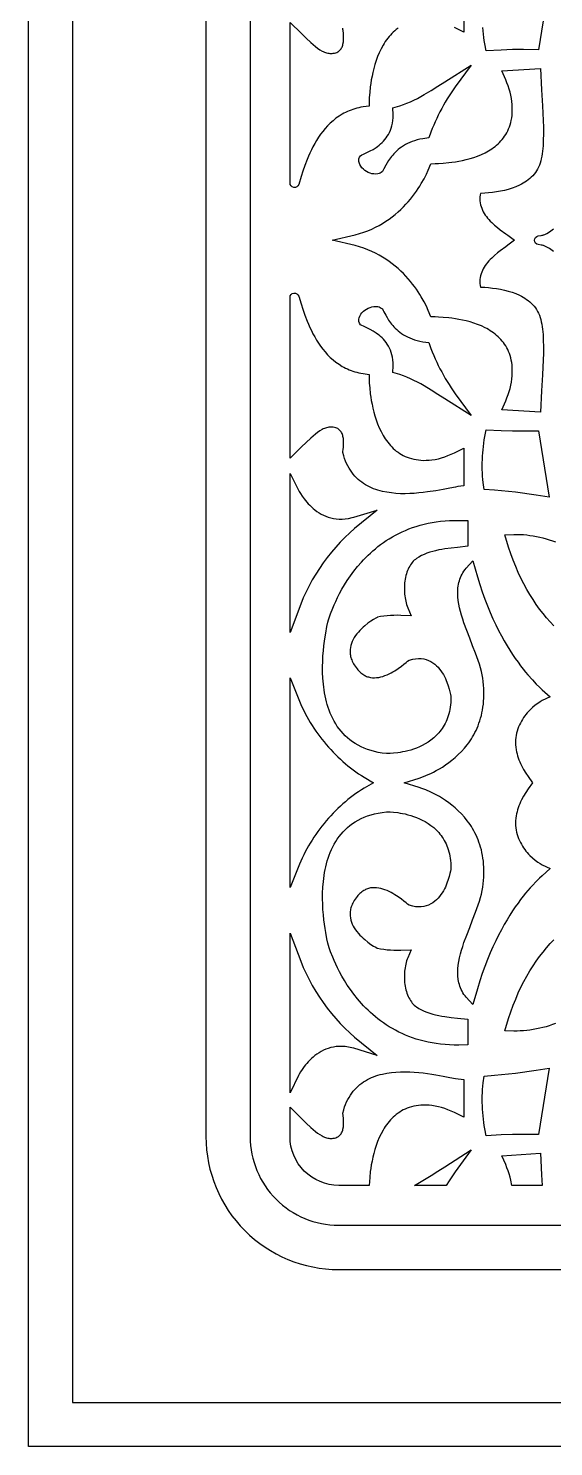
# Model space of a CAD drawing. Extents: x -600 to 600, y -1000 to 1000.
# Drawn here: x -340 to -221.3, y -740 to -419.7 of the extents above; entities that cross this region are included whole.
import ezdxf

# ---------------------------------------------------------------- set-up
doc = ezdxf.new("R2010")
doc.units = 0
doc.layers.add('LAYER_1', color=18, linetype='CONTINUOUS')
doc.layers.add('LAYER_2', color=4, linetype='CONTINUOUS')

msp = doc.modelspace()

# ---------------------------------------------------------------- linework, layer by layer
at = {"layer": 'LAYER_1'}
for points in [[(-222.32, -409.53), (-224.73, -424.55), (-228.11, -424.51), (-230.63, -424.54), (-233.14, -424.62), (-236.53, -424.8), (-236.84, -423.23), (-236.97, -422.5), (-237.08, -421.77), (-237.18, -421.03), (-237.26, -420.29), (-237.33, -419.55)], [(-241.59, -412.12), (-241.59, -420.61), (-243.74, -419.57)], [(-221.26, -554.62), (-222.09, -553.74), (-222.9, -552.82), (-223.69, -551.85), (-224.47, -550.85), (-225.22, -549.8), (-225.96, -548.71), (-226.68, -547.58), (-227.37, -546.41), (-228.04, -545.18), (-228.68, -543.91), (-229.3, -542.6), (-229.88, -541.24), (-230.44, -539.83), (-230.97, -538.37), (-231.47, -536.86), (-232.3, -534.07), (-230.3, -534), (-229.58, -534), (-228.84, -534.02), (-228.11, -534.06), (-227.38, -534.13), (-226.65, -534.22), (-225.91, -534.33), (-225.18, -534.47), (-224.45, -534.62), (-223.73, -534.8), (-223, -535), (-222.28, -535.21), (-221.57, -535.45), (-220.86, -535.71)], [(-220.86, -644.45), (-221.57, -644.71), (-222.28, -644.95), (-223, -645.17), (-223.73, -645.36), (-224.45, -645.54), (-225.18, -645.69), (-225.91, -645.83), (-226.65, -645.94), (-227.38, -646.03), (-228.11, -646.1), (-228.84, -646.14), (-229.58, -646.17), (-230.3, -646.16), (-232.3, -646.09), (-231.47, -643.31), (-230.97, -641.8), (-230.44, -640.34), (-229.88, -638.93), (-229.3, -637.56), (-228.68, -636.25), (-228.04, -634.98), (-227.37, -633.76), (-226.68, -632.58), (-225.96, -631.45), (-225.22, -630.36), (-224.47, -629.31), (-223.69, -628.31), (-222.9, -627.35), (-222.09, -626.42), (-221.26, -625.54)]]:
    msp.add_lwpolyline(points, dxfattribs=at)
for points in [[(-256.47, -419.7), (-256.85, -419.98), (-257.2, -420.27), (-257.55, -420.58), (-257.88, -420.9), (-258.2, -421.24), (-258.5, -421.59), (-258.8, -421.96), (-259.08, -422.34), (-259.34, -422.72), (-259.6, -423.12), (-259.84, -423.52), (-260.3, -424.37), (-260.71, -425.23), (-261.08, -426.11), (-261.4, -427.01), (-261.69, -427.9), (-261.94, -428.8), (-262.16, -429.68), (-262.34, -430.53), (-262.5, -431.36), (-262.62, -432.16), (-262.73, -432.91), (-262.87, -434.25), (-262.95, -435.32), (-262.98, -436.07), (-263, -437.29), (-264.36, -437.47), (-264.85, -437.55), (-265.32, -437.65), (-265.78, -437.76), (-266.23, -437.89), (-266.66, -438.02), (-267.09, -438.17), (-267.51, -438.34), (-267.91, -438.51), (-268.31, -438.7), (-268.7, -438.9), (-269.07, -439.1), (-269.8, -439.56), (-270.5, -440.05), (-271.15, -440.58), (-271.78, -441.14), (-272.37, -441.73), (-272.93, -442.35), (-273.46, -442.99), (-273.96, -443.66), (-274.43, -444.34), (-274.88, -445.04), (-275.29, -445.75), (-275.69, -446.46), (-276.05, -447.18), (-276.39, -447.9), (-276.71, -448.61), (-277.01, -449.31), (-277.54, -450.69), (-277.99, -451.99), (-278.37, -453.19), (-278.91, -454.96, -0.861707), (-280.87, -454.66), (-280.87, -418.38), (-278.24, -420.9), (-277.21, -421.92), (-276.18, -422.91), (-275.67, -423.38), (-275.15, -423.81), (-274.63, -424.2), (-274.12, -424.55), (-273.59, -424.85), (-273.35, -424.97), (-273.1, -425.08), (-272.85, -425.17), (-272.6, -425.25), (-272.35, -425.31), (-272.1, -425.36), (-271.86, -425.39), (-271.61, -425.4), (-271.37, -425.39), (-271.12, -425.37), (-270.81, -425.31), (-270.53, -425.24), (-270.29, -425.15), (-270.08, -425.05), (-269.9, -424.93), (-269.73, -424.8), (-269.58, -424.66), (-269.45, -424.5), (-269.33, -424.33), (-269.22, -424.15), (-269.12, -423.95), (-269.04, -423.74), (-268.97, -423.52), (-268.91, -423.3), (-268.82, -422.8), (-268.77, -422.3), (-268.76, -421.81), (-268.77, -421.34), (-268.8, -420.91), (-268.88, -420.22), (-268.91, -419.96), (-268.92, -419.66)], [(-221.3, -470.14), (-221.63, -469.9), (-222.27, -469.48), (-222.83, -469.15), (-223.28, -468.91), (-223.57, -468.78), (-223.64, -468.75), (-223.86, -468.71), (-224.15, -468.66), (-224.79, -468.57, -0.868549), (-224.79, -466.59), (-224.15, -466.5), (-223.86, -466.46), (-223.64, -466.41), (-223.57, -466.38), (-223.28, -466.25), (-222.83, -466.02), (-222.27, -465.69), (-221.63, -465.26), (-221.3, -465.02)]]:
    msp.add_lwpolyline(points, format="xyb", dxfattribs=at)
for points in [[(-271.35, -467.58), (-266.16, -466.36), (-265.17, -466.09), (-264.22, -465.78), (-263.31, -465.43), (-262.42, -465.06), (-261.57, -464.65), (-260.75, -464.22), (-259.96, -463.77), (-259.2, -463.29), (-258.47, -462.79), (-257.77, -462.27), (-257.1, -461.73), (-256.46, -461.18), (-255.84, -460.62), (-255.26, -460.04), (-254.7, -459.46), (-254.17, -458.88), (-253.66, -458.29), (-253.19, -457.69), (-252.74, -457.1), (-252.31, -456.52), (-251.92, -455.93), (-251.54, -455.36), (-251.2, -454.8), (-250.58, -453.71), (-250.05, -452.68), (-249.63, -451.75), (-249.04, -450.31), (-248.05, -450.25), (-247.31, -450.23), (-246.28, -450.17), (-244.99, -450.05), (-244.27, -449.96), (-243.51, -449.85), (-242.72, -449.72), (-241.89, -449.56), (-241.05, -449.36), (-240.2, -449.13), (-239.34, -448.87), (-238.49, -448.57), (-237.64, -448.22), (-236.81, -447.83), (-236.41, -447.62), (-236.02, -447.4), (-235.63, -447.16), (-235.25, -446.91), (-234.88, -446.65), (-234.52, -446.38), (-234.18, -446.1), (-233.84, -445.8), (-233.52, -445.49), (-233.21, -445.16), (-232.91, -444.82), (-232.63, -444.46), (-232.37, -444.09), (-232.12, -443.71), (-231.89, -443.3), (-231.67, -442.89), (-231.47, -442.45), (-231.29, -441.99), (-231.14, -441.52), (-231, -441.02), (-230.88, -440.51), (-230.78, -439.97), (-230.71, -439.42), (-230.66, -438.83), (-230.64, -438.23), (-230.64, -437.6), (-230.67, -436.95), (-230.73, -436.28), (-230.83, -435.56), (-230.97, -434.85), (-231.15, -434.14), (-231.35, -433.43), (-231.59, -432.72), (-231.85, -432.02), (-232.13, -431.32), (-232.98, -429.32), (-224.29, -428.76), (-224.01, -433.61), (-223.81, -437.21), (-223.73, -438.91), (-223.66, -440.53), (-223.62, -442.08), (-223.61, -443.56), (-223.64, -444.95), (-223.7, -446.26), (-223.82, -447.48), (-223.9, -448.07), (-223.99, -448.63), (-224.1, -449.16), (-224.22, -449.68), (-224.36, -450.17), (-224.53, -450.65), (-224.71, -451.1), (-224.92, -451.53), (-225.16, -451.93), (-225.42, -452.3), (-225.72, -452.67), (-226.03, -453.02), (-226.36, -453.35), (-226.7, -453.66), (-227.06, -453.95), (-227.42, -454.22), (-227.8, -454.48), (-228.19, -454.72), (-228.58, -454.94), (-228.99, -455.15), (-229.81, -455.52), (-230.67, -455.84), (-231.54, -456.11), (-232.42, -456.33), (-233.31, -456.52), (-234.21, -456.67), (-235.11, -456.79), (-235.99, -456.89), (-236.87, -456.96), (-237.83, -457.02), (-237.9, -457.35), (-237.95, -457.82), (-237.97, -458.27), (-237.95, -458.71), (-237.9, -459.14), (-237.81, -459.56), (-237.7, -459.97), (-237.56, -460.37), (-237.39, -460.76), (-237.19, -461.14), (-236.98, -461.51), (-236.74, -461.88), (-236.48, -462.23), (-236.21, -462.58), (-235.92, -462.92), (-235.61, -463.24), (-235.3, -463.55), (-234.65, -464.16), (-233.99, -464.71), (-233.35, -465.22), (-232.14, -466.1), (-231.63, -466.47), (-230.16, -467.58), (-231.63, -468.7), (-232.14, -469.07), (-233.35, -469.95), (-233.99, -470.45), (-234.65, -471), (-235.3, -471.61), (-235.61, -471.92), (-235.92, -472.25), (-236.21, -472.58), (-236.48, -472.93), (-236.74, -473.29), (-236.98, -473.65), (-237.19, -474.02), (-237.39, -474.41), (-237.56, -474.8), (-237.7, -475.2), (-237.81, -475.6), (-237.9, -476.02), (-237.95, -476.45), (-237.97, -476.89), (-237.95, -477.34), (-237.9, -477.81), (-237.83, -478.15), (-236.87, -478.2), (-235.99, -478.28), (-235.11, -478.37), (-234.21, -478.49), (-233.31, -478.64), (-232.42, -478.83), (-231.54, -479.06), (-230.67, -479.33), (-229.81, -479.64), (-228.99, -480.01), (-228.58, -480.22), (-228.19, -480.45), (-227.8, -480.69), (-227.42, -480.94), (-227.06, -481.22), (-226.7, -481.51), (-226.36, -481.82), (-226.03, -482.14), (-225.72, -482.49), (-225.42, -482.86), (-225.16, -483.23), (-224.92, -483.64), (-224.71, -484.07), (-224.53, -484.52), (-224.36, -484.99), (-224.22, -485.48), (-224.1, -486), (-223.99, -486.54), (-223.9, -487.1), (-223.82, -487.68), (-223.7, -488.9), (-223.64, -490.21), (-223.61, -491.61), (-223.62, -493.08), (-223.66, -494.63), (-223.73, -496.26), (-223.81, -497.96), (-224.01, -501.55), (-224.29, -506.4), (-232.98, -505.84), (-232.13, -503.84), (-231.85, -503.14), (-231.59, -502.44), (-231.35, -501.73), (-231.15, -501.03), (-230.97, -500.31), (-230.83, -499.6), (-230.73, -498.89), (-230.67, -498.21), (-230.64, -497.56), (-230.64, -496.93), (-230.66, -496.33), (-230.71, -495.75), (-230.78, -495.19), (-230.88, -494.65), (-231, -494.14), (-231.14, -493.64), (-231.29, -493.17), (-231.47, -492.71), (-231.67, -492.28), (-231.89, -491.86), (-232.12, -491.46), (-232.37, -491.07), (-232.63, -490.7), (-232.91, -490.34), (-233.21, -490), (-233.52, -489.68), (-233.84, -489.37), (-234.18, -489.07), (-234.52, -488.78), (-234.88, -488.51), (-235.25, -488.25), (-235.63, -488), (-236.02, -487.77), (-236.41, -487.54), (-236.81, -487.34), (-237.64, -486.94), (-238.49, -486.6), (-239.34, -486.29), (-240.2, -486.03), (-241.05, -485.8), (-241.89, -485.61), (-242.72, -485.44), (-243.51, -485.31), (-244.27, -485.2), (-244.99, -485.11), (-246.28, -485), (-247.31, -484.94), (-248.05, -484.91), (-249.04, -484.85), (-249.63, -483.42), (-250.05, -482.48), (-250.58, -481.46), (-251.2, -480.36), (-251.54, -479.8), (-251.92, -479.23), (-252.31, -478.65), (-252.74, -478.06), (-253.19, -477.47), (-253.66, -476.88), (-254.17, -476.29), (-254.7, -475.7), (-255.26, -475.12), (-255.84, -474.55), (-256.46, -473.98), (-257.1, -473.43), (-257.77, -472.9), (-258.47, -472.38), (-259.2, -471.88), (-259.96, -471.4), (-260.75, -470.94), (-261.57, -470.51), (-262.42, -470.1), (-263.31, -469.73), (-264.22, -469.38), (-265.17, -469.07), (-266.16, -468.8)], [(-239.92, -428.02), (-243.53, -432.93), (-244, -433.6), (-244.47, -434.28), (-244.92, -434.98), (-245.36, -435.68), (-245.78, -436.39), (-246.2, -437.11), (-246.6, -437.84), (-246.99, -438.58), (-247.36, -439.32), (-247.73, -440.07), (-248.07, -440.83), (-248.41, -441.6), (-248.73, -442.37), (-249.03, -443.14), (-249.53, -444.49), (-250.85, -444.67), (-251.51, -444.79), (-252.13, -444.93), (-252.72, -445.1), (-253.28, -445.3), (-253.81, -445.51), (-254.31, -445.74), (-254.78, -445.99), (-255.23, -446.26), (-255.65, -446.53), (-256.04, -446.82), (-256.41, -447.12), (-256.76, -447.42), (-257.08, -447.73), (-257.39, -448.04), (-257.67, -448.35), (-257.93, -448.66), (-258.16, -448.96), (-258.59, -449.56), (-258.95, -450.13), (-259.23, -450.63), (-259.65, -451.44), (-259.8, -451.75), (-260, -452.06), (-260.29, -452.29), (-260.52, -452.42), (-260.76, -452.52), (-261.02, -452.59), (-261.46, -452.65), (-261.91, -452.62), (-262.35, -452.55), (-262.77, -452.42), (-263.18, -452.25), (-263.57, -452.05), (-263.94, -451.81), (-264.29, -451.54), (-264.61, -451.23), (-264.89, -450.88), (-265.12, -450.48), (-265.27, -450.05), (-265.32, -449.77), (-265.32, -449.5), (-265.29, -449.23), (-265.18, -448.82), (-264.91, -448.5), (-264.65, -448.33), (-264.3, -448.16), (-263.34, -447.72), (-262.75, -447.42), (-262.11, -447.06), (-261.43, -446.62), (-261.09, -446.39), (-260.75, -446.12), (-260.41, -445.84), (-260.08, -445.53), (-259.76, -445.21), (-259.46, -444.86), (-259.16, -444.49), (-258.89, -444.09), (-258.63, -443.67), (-258.4, -443.23), (-258.19, -442.75), (-258, -442.25), (-257.85, -441.72), (-257.73, -441.15), (-257.64, -440.55), (-257.59, -439.91), (-257.59, -439.23), (-257.67, -437.69), (-256.06, -437.23), (-255.26, -436.96), (-254.46, -436.65), (-253.66, -436.31), (-252.88, -435.94), (-252.1, -435.55), (-251.32, -435.13), (-250.55, -434.69), (-249, -433.75), (-247.46, -432.78), (-245.92, -431.79)], [(-239.92, -507.15), (-245.92, -503.37), (-247.46, -502.38), (-249, -501.41), (-250.55, -500.48), (-251.32, -500.04), (-252.1, -499.62), (-252.88, -499.22), (-253.66, -498.85), (-254.46, -498.51), (-255.26, -498.2), (-256.06, -497.93), (-257.67, -497.47), (-257.59, -495.93), (-257.59, -495.25), (-257.64, -494.61), (-257.73, -494.01), (-257.85, -493.45), (-258, -492.91), (-258.19, -492.41), (-258.4, -491.94), (-258.63, -491.49), (-258.89, -491.07), (-259.16, -490.67), (-259.46, -490.3), (-259.76, -489.95), (-260.08, -489.63), (-260.41, -489.32), (-260.75, -489.04), (-261.09, -488.78), (-261.43, -488.54), (-262.11, -488.1), (-262.75, -487.74), (-263.34, -487.45), (-264.3, -487.01), (-264.65, -486.83), (-264.91, -486.67), (-265.18, -486.34), (-265.29, -485.93), (-265.32, -485.66), (-265.32, -485.4), (-265.27, -485.12), (-265.12, -484.69), (-264.89, -484.29), (-264.61, -483.94), (-264.29, -483.63), (-263.94, -483.35), (-263.57, -483.12), (-263.18, -482.91), (-262.77, -482.74), (-262.35, -482.62), (-261.91, -482.54), (-261.46, -482.52), (-261.02, -482.57), (-260.76, -482.65), (-260.52, -482.74), (-260.29, -482.88), (-260, -483.1), (-259.8, -483.41), (-259.65, -483.72), (-259.23, -484.53), (-258.95, -485.04), (-258.59, -485.6), (-258.16, -486.2), (-257.93, -486.51), (-257.67, -486.82), (-257.39, -487.13), (-257.08, -487.44), (-256.76, -487.75), (-256.41, -488.05), (-256.04, -488.34), (-255.65, -488.63), (-255.23, -488.91), (-254.78, -489.17), (-254.31, -489.42), (-253.81, -489.65), (-253.28, -489.87), (-252.72, -490.06), (-252.13, -490.23), (-251.51, -490.38), (-250.85, -490.5), (-249.53, -490.67), (-249.03, -492.02), (-248.73, -492.8), (-248.41, -493.57), (-248.07, -494.33), (-247.73, -495.09), (-247.36, -495.84), (-246.99, -496.58), (-246.6, -497.32), (-246.2, -498.05), (-245.78, -498.77), (-245.36, -499.48), (-244.92, -500.19), (-244.47, -500.88), (-244, -501.56), (-243.53, -502.24)], [(-234.63, -524.03), (-237.02, -523.85), (-237.21, -522.31), (-237.29, -521.57), (-237.35, -520.83), (-237.39, -520.09), (-237.42, -519.35), (-237.43, -518.6), (-237.43, -517.85), (-237.41, -517.11), (-237.38, -516.36), (-237.33, -515.62), (-237.26, -514.88), (-237.18, -514.13), (-237.08, -513.4), (-236.97, -512.66), (-236.84, -511.93), (-236.53, -510.37), (-233.14, -510.54), (-230.63, -510.62), (-228.11, -510.65), (-224.73, -510.62), (-222.32, -525.63), (-225.25, -525.15), (-226.81, -524.91), (-228.37, -524.69), (-229.93, -524.5), (-231.49, -524.32), (-233.06, -524.16)], [(-280.87, -556.13), (-280.87, -520.23), (-278.77, -524.29), (-278.5, -524.76), (-278.12, -525.34), (-277.65, -526), (-277.07, -526.72), (-276.75, -527.08), (-276.41, -527.44), (-276.04, -527.8), (-275.64, -528.15), (-275.23, -528.49), (-274.79, -528.81), (-274.32, -529.12), (-273.84, -529.41), (-273.33, -529.67), (-272.8, -529.9), (-272.24, -530.11), (-271.67, -530.27), (-271.06, -530.41), (-270.43, -530.5), (-269.78, -530.55), (-269.1, -530.55), (-268.39, -530.49), (-267.64, -530.39), (-266.86, -530.22), (-266.47, -530.11), (-261.2, -528.5), (-266.28, -532.66), (-267.39, -533.64), (-268.47, -534.67), (-269.52, -535.74), (-270.54, -536.85), (-271.52, -538), (-272.46, -539.19), (-273.36, -540.42), (-274.23, -541.68), (-275.05, -542.96), (-275.83, -544.27), (-276.56, -545.61), (-277.24, -546.97), (-277.87, -548.35), (-278.46, -549.75)], [(-273.45, -566.48), (-273.5, -565.17), (-273.51, -563.88), (-273.48, -562.63), (-273.42, -561.42), (-273.33, -560.26), (-273.21, -559.16), (-273.08, -558.12), (-272.94, -557.16), (-272.8, -556.28), (-272.52, -554.83), (-272.29, -553.82), (-272.16, -553.31), (-272.01, -552.82), (-271.71, -551.92), (-271.23, -550.68), (-270.91, -549.93), (-270.55, -549.13), (-270.14, -548.26), (-269.67, -547.35), (-269.15, -546.4), (-268.57, -545.41), (-267.93, -544.4), (-267.23, -543.36), (-266.46, -542.32), (-265.63, -541.28), (-264.73, -540.24), (-264.25, -539.72), (-263.75, -539.21), (-263.24, -538.7), (-262.71, -538.21), (-262.16, -537.71), (-261.59, -537.23), (-261, -536.76), (-260.39, -536.29), (-259.76, -535.84), (-259.11, -535.4), (-258.44, -534.98), (-257.75, -534.57), (-257.04, -534.17), (-256.31, -533.79), (-255.56, -533.43), (-254.78, -533.09), (-253.99, -532.77), (-253.17, -532.47), (-252.33, -532.19), (-251.47, -531.94), (-250.59, -531.7), (-249.69, -531.5), (-248.76, -531.32), (-247.81, -531.17), (-246.84, -531.04), (-245.84, -530.94), (-244.83, -530.88), (-243.79, -530.84), (-242.72, -530.84), (-240.68, -530.89), (-240.68, -536.69), (-243.01, -536.93), (-244.45, -537.08), (-245.89, -537.28), (-246.59, -537.39), (-247.28, -537.52), (-247.96, -537.68), (-248.63, -537.85), (-249.29, -538.04), (-249.93, -538.27), (-250.55, -538.52), (-251.15, -538.8), (-251.73, -539.11), (-252.29, -539.46), (-252.55, -539.65), (-252.79, -539.85), (-253.02, -540.08), (-253.24, -540.33), (-253.45, -540.59), (-253.65, -540.88), (-253.83, -541.18), (-254.01, -541.5), (-254.17, -541.84), (-254.31, -542.19), (-254.45, -542.55), (-254.57, -542.93), (-254.68, -543.32), (-254.77, -543.72), (-254.85, -544.12), (-254.92, -544.53), (-254.97, -544.95), (-255, -545.37), (-255.03, -545.8), (-255.04, -546.22), (-255.03, -546.65), (-255.02, -547.07), (-254.98, -547.49), (-254.94, -547.91), (-254.88, -548.32), (-254.81, -548.72), (-254.73, -549.11), (-254.63, -549.49), (-254.52, -549.87), (-254.4, -550.22), (-254.27, -550.57), (-253.48, -552.37), (-255.85, -552.29), (-256.63, -552.28), (-257.41, -552.29), (-258.18, -552.32), (-258.94, -552.38), (-259.7, -552.47), (-260.45, -552.58), (-261.11, -552.72), (-261.17, -552.74), (-261.49, -552.91), (-261.98, -553.19), (-262.58, -553.59), (-263.27, -554.08), (-264, -554.66), (-264.36, -554.98), (-264.73, -555.32), (-265.08, -555.68), (-265.43, -556.06), (-265.75, -556.46), (-266.06, -556.86), (-266.34, -557.29), (-266.59, -557.72), (-266.81, -558.16), (-266.99, -558.62), (-267.13, -559.08), (-267.24, -559.55), (-267.3, -560.03), (-267.31, -560.53), (-267.3, -560.77), (-267.27, -561.02), (-267.23, -561.28), (-267.18, -561.54), (-267.11, -561.8), (-267.03, -562.07), (-266.93, -562.35), (-266.81, -562.62), (-266.68, -562.91), (-266.52, -563.2), (-266.35, -563.49), (-266.15, -563.79), (-265.94, -564.09), (-265.73, -564.36), (-265.52, -564.62), (-265.3, -564.85), (-265.08, -565.06), (-264.87, -565.25), (-264.65, -565.43), (-264.43, -565.59), (-264.21, -565.73), (-264, -565.85), (-263.78, -565.96), (-263.56, -566.06), (-263.34, -566.14), (-263.13, -566.2), (-262.67, -566.31), (-262.22, -566.37), (-261.76, -566.38), (-261.3, -566.35), (-260.83, -566.29), (-260.35, -566.19), (-259.88, -566.06), (-259.41, -565.9), (-258.95, -565.71), (-258.49, -565.51), (-258.04, -565.28), (-257.61, -565.04), (-257.19, -564.8), (-256.4, -564.28), (-255.71, -563.78), (-255.12, -563.32), (-254.65, -562.94), (-254.29, -562.65), (-253.95, -562.42), (-253.15, -562.2), (-252.49, -562.08), (-251.85, -562.03), (-251.24, -562.05), (-250.65, -562.13), (-250.08, -562.26), (-249.55, -562.46), (-249.06, -562.7), (-248.59, -562.98), (-248.16, -563.3), (-247.76, -563.65), (-247.4, -564.02), (-247.06, -564.41), (-246.76, -564.82), (-246.47, -565.24), (-246.22, -565.67), (-245.98, -566.1), (-245.77, -566.53), (-245.58, -566.96), (-245.4, -567.39), (-245.12, -568.19), (-244.89, -568.94), (-244.73, -569.59), (-244.61, -570.13), (-244.55, -570.52), (-244.52, -570.78), (-244.53, -571.4), (-244.56, -571.96), (-244.61, -572.5), (-244.67, -573.02), (-244.76, -573.53), (-244.86, -574.03), (-244.98, -574.51), (-245.12, -574.97), (-245.27, -575.42), (-245.44, -575.86), (-245.62, -576.28), (-245.82, -576.69), (-246.03, -577.08), (-246.25, -577.45), (-246.49, -577.81), (-246.74, -578.16), (-246.99, -578.5), (-247.27, -578.82), (-247.82, -579.41), (-248.41, -579.96), (-249.03, -580.45), (-249.67, -580.89), (-250.32, -581.29), (-250.98, -581.65), (-251.64, -581.96), (-252.3, -582.24), (-252.96, -582.48), (-253.6, -582.69), (-254.23, -582.87), (-254.84, -583.02), (-255.43, -583.14), (-255.99, -583.25), (-256.53, -583.33), (-257.46, -583.44), (-258.22, -583.49), (-258.77, -583.51), (-259.09, -583.5), (-260.04, -583.38), (-260.92, -583.23), (-261.76, -583.05), (-262.57, -582.83), (-263.35, -582.58), (-264.1, -582.29), (-264.81, -581.97), (-265.49, -581.63), (-266.13, -581.25), (-266.75, -580.84), (-267.33, -580.41), (-267.88, -579.96), (-268.4, -579.48), (-268.89, -578.98), (-269.35, -578.46), (-269.77, -577.92), (-270.18, -577.36), (-270.55, -576.79), (-270.89, -576.2), (-271.21, -575.6), (-271.51, -574.98), (-271.78, -574.36), (-272.02, -573.73), (-272.25, -573.09), (-272.45, -572.44), (-272.63, -571.78), (-272.79, -571.13), (-272.94, -570.46), (-273.06, -569.8), (-273.17, -569.13), (-273.26, -568.47), (-273.34, -567.8)], [(-239.56, -640.18), (-241.04, -638.54), (-241.31, -638.21), (-241.56, -637.87), (-241.79, -637.52), (-242, -637.16), (-242.18, -636.8), (-242.34, -636.42), (-242.49, -636.05), (-242.61, -635.67), (-242.71, -635.28), (-242.8, -634.89), (-242.87, -634.49), (-242.95, -633.7), (-242.97, -632.89), (-242.94, -632.08), (-242.85, -631.25), (-242.72, -630.42), (-242.55, -629.59), (-242.35, -628.74), (-242.11, -627.9), (-241.85, -627.05), (-241.56, -626.19), (-240.94, -624.47), (-240.27, -622.75), (-239.6, -621.03), (-238.95, -619.33), (-238.64, -618.49), (-238.35, -617.66), (-238.08, -616.83), (-237.84, -616.02), (-237.63, -615.23), (-237.45, -614.44), (-237.31, -613.68), (-237.21, -612.93), (-237.13, -612.14), (-237.08, -611.37), (-237.06, -610.62), (-237.05, -609.88), (-237.08, -609.17), (-237.12, -608.47), (-237.18, -607.79), (-237.27, -607.13), (-237.37, -606.48), (-237.5, -605.86), (-237.64, -605.24), (-237.8, -604.65), (-237.98, -604.07), (-238.17, -603.51), (-238.38, -602.96), (-238.6, -602.42), (-238.84, -601.91), (-239.09, -601.4), (-239.35, -600.91), (-239.62, -600.44), (-239.9, -599.98), (-240.2, -599.53), (-240.5, -599.1), (-240.81, -598.68), (-241.47, -597.87), (-242.14, -597.12), (-242.84, -596.42), (-243.55, -595.77), (-244.28, -595.17), (-245, -594.61), (-245.72, -594.1), (-246.44, -593.64), (-247.13, -593.21), (-247.81, -592.83), (-248.46, -592.49), (-249.06, -592.19), (-250.17, -591.7), (-251.05, -591.35), (-251.67, -591.14), (-255.09, -590.08), (-251.67, -589.03), (-251.05, -588.81), (-250.16, -588.46), (-249.64, -588.24), (-249.07, -587.97), (-248.46, -587.67), (-247.81, -587.33), (-247.13, -586.95), (-246.44, -586.53), (-245.72, -586.06), (-245, -585.55), (-244.28, -584.99), (-243.55, -584.39), (-242.84, -583.74), (-242.14, -583.04), (-241.46, -582.28), (-241.14, -581.89), (-240.82, -581.49), (-240.5, -581.07), (-240.2, -580.63), (-239.9, -580.18), (-239.62, -579.72), (-239.35, -579.25), (-239.09, -578.76), (-238.84, -578.26), (-238.6, -577.74), (-238.38, -577.2), (-238.17, -576.66), (-237.98, -576.09), (-237.8, -575.51), (-237.64, -574.92), (-237.5, -574.31), (-237.37, -573.68), (-237.27, -573.03), (-237.18, -572.37), (-237.12, -571.69), (-237.08, -570.99), (-237.05, -570.28), (-237.06, -569.54), (-237.08, -568.79), (-237.13, -568.02), (-237.21, -567.24), (-237.31, -566.48), (-237.45, -565.72), (-237.63, -564.94), (-237.84, -564.14), (-238.08, -563.33), (-238.35, -562.51), (-238.95, -560.83), (-239.6, -559.13), (-240.27, -557.41), (-240.94, -555.69), (-241.56, -553.98), (-241.85, -553.12), (-242.11, -552.26), (-242.35, -551.42), (-242.55, -550.58), (-242.72, -549.74), (-242.85, -548.91), (-242.94, -548.09), (-242.97, -547.27), (-242.95, -546.47), (-242.92, -546.06), (-242.87, -545.67), (-242.8, -545.27), (-242.71, -544.88), (-242.61, -544.5), (-242.49, -544.11), (-242.34, -543.74), (-242.18, -543.37), (-242, -543), (-241.79, -542.65), (-241.56, -542.3), (-241.31, -541.95), (-241.04, -541.62), (-239.56, -539.98), (-238.54, -543.55), (-237.99, -545.31), (-237.43, -547), (-236.84, -548.61), (-236.24, -550.16), (-235.63, -551.64), (-235.01, -553.05), (-234.38, -554.39), (-233.74, -555.67), (-233.11, -556.88), (-232.47, -558.04), (-231.83, -559.13), (-231.2, -560.16), (-230.57, -561.13), (-229.96, -562.04), (-229.35, -562.89), (-228.76, -563.69), (-228.19, -564.43), (-227.63, -565.12), (-227.1, -565.75), (-226.11, -566.87), (-225.23, -567.79), (-224.48, -568.52), (-223.89, -569.08), (-222.09, -570.7), (-223.9, -571.54), (-224.37, -571.81), (-224.91, -572.16), (-225.48, -572.59), (-226.07, -573.09), (-226.68, -573.67), (-226.97, -573.98), (-227.26, -574.3), (-227.55, -574.65), (-227.83, -575.01), (-228.09, -575.38), (-228.35, -575.77), (-228.59, -576.18), (-228.82, -576.6), (-229.03, -577.03), (-229.22, -577.47), (-229.39, -577.93), (-229.54, -578.4), (-229.67, -578.88), (-229.77, -579.38), (-229.85, -579.89), (-229.89, -580.41), (-229.91, -580.94), (-229.9, -581.49), (-229.85, -582.05), (-229.77, -582.63), (-229.68, -583.08), (-229.57, -583.54), (-229.45, -583.99), (-229.3, -584.44), (-229.14, -584.88), (-228.97, -585.33), (-228.78, -585.77), (-228.57, -586.19), (-228.12, -587.06), (-227.62, -587.89), (-227.09, -588.7), (-226.08, -590.08), (-227.09, -591.46), (-227.62, -592.27), (-228.12, -593.11), (-228.57, -593.97), (-228.78, -594.4), (-228.97, -594.83), (-229.14, -595.28), (-229.3, -595.72), (-229.45, -596.17), (-229.57, -596.63), (-229.68, -597.08), (-229.77, -597.53), (-229.85, -598.11), (-229.9, -598.67), (-229.91, -599.22), (-229.89, -599.75), (-229.85, -600.28), (-229.77, -600.78), (-229.67, -601.28), (-229.54, -601.76), (-229.39, -602.23), (-229.22, -602.69), (-229.03, -603.13), (-228.82, -603.57), (-228.59, -603.98), (-228.35, -604.39), (-228.09, -604.78), (-227.83, -605.15), (-227.55, -605.51), (-227.26, -605.86), (-226.97, -606.19), (-226.68, -606.49), (-226.07, -607.07), (-225.48, -607.57), (-224.91, -608), (-224.37, -608.35), (-223.9, -608.62), (-222.09, -609.46), (-223.89, -611.09), (-224.48, -611.64), (-225.23, -612.37), (-226.11, -613.29), (-226.59, -613.82), (-227.1, -614.41), (-227.63, -615.04), (-228.19, -615.73), (-228.76, -616.47), (-229.35, -617.27), (-229.96, -618.13), (-230.57, -619.04), (-231.2, -620.01), (-231.83, -621.04), (-232.47, -622.13), (-233.11, -623.28), (-233.74, -624.49), (-234.38, -625.77), (-235.01, -627.12), (-235.63, -628.53), (-236.24, -630), (-236.84, -631.55), (-237.43, -633.16), (-237.99, -634.85), (-238.54, -636.61)], [(-280.87, -613.73), (-280.87, -566.43), (-278.72, -571.69), (-278.42, -572.39), (-278.1, -573.09), (-277.77, -573.77), (-277.42, -574.46), (-277.06, -575.13), (-276.68, -575.8), (-276.29, -576.46), (-275.88, -577.12), (-275.47, -577.77), (-275.03, -578.41), (-274.59, -579.04), (-274.13, -579.66), (-273.66, -580.27), (-273.18, -580.87), (-272.68, -581.46), (-272.18, -582.04), (-271.66, -582.61), (-271.14, -583.17), (-270.6, -583.72), (-270.05, -584.25), (-269.5, -584.78), (-268.93, -585.28), (-268.36, -585.78), (-267.78, -586.26), (-267.19, -586.73), (-266.59, -587.18), (-265.98, -587.62), (-265.37, -588.04), (-264.75, -588.45), (-264.12, -588.84), (-262.03, -590.08), (-264.12, -591.32), (-264.75, -591.71), (-265.37, -592.12), (-265.98, -592.54), (-266.59, -592.98), (-267.19, -593.43), (-267.78, -593.9), (-268.36, -594.38), (-268.93, -594.88), (-269.5, -595.39), (-270.05, -595.91), (-270.6, -596.44), (-271.14, -596.99), (-271.66, -597.55), (-272.18, -598.12), (-272.68, -598.7), (-273.18, -599.29), (-273.66, -599.89), (-274.13, -600.51), (-274.59, -601.13), (-275.03, -601.76), (-275.47, -602.4), (-275.88, -603.04), (-276.29, -603.7), (-276.68, -604.36), (-277.06, -605.03), (-277.42, -605.71), (-277.77, -606.39), (-278.1, -607.08), (-278.42, -607.77), (-278.72, -608.47)], [(-272.8, -623.88), (-272.94, -623), (-273.08, -622.04), (-273.21, -621.01), (-273.33, -619.9), (-273.42, -618.74), (-273.48, -617.53), (-273.51, -616.28), (-273.5, -614.99), (-273.45, -613.69), (-273.34, -612.37), (-273.26, -611.69), (-273.17, -611.03), (-273.06, -610.36), (-272.94, -609.7), (-272.79, -609.04), (-272.63, -608.38), (-272.45, -607.72), (-272.25, -607.08), (-272.02, -606.44), (-271.78, -605.8), (-271.51, -605.18), (-271.21, -604.57), (-270.89, -603.96), (-270.55, -603.38), (-270.18, -602.8), (-269.77, -602.25), (-269.35, -601.71), (-268.89, -601.18), (-268.4, -600.68), (-267.88, -600.2), (-267.33, -599.75), (-266.75, -599.32), (-266.13, -598.91), (-265.49, -598.54), (-264.81, -598.19), (-264.1, -597.87), (-263.35, -597.59), (-262.57, -597.33), (-261.76, -597.11), (-260.92, -596.93), (-260.04, -596.78), (-259.09, -596.66), (-258.77, -596.65), (-258.22, -596.67), (-257.46, -596.72), (-256.53, -596.83), (-255.99, -596.92), (-255.43, -597.02), (-254.84, -597.14), (-254.23, -597.3), (-253.6, -597.47), (-252.96, -597.68), (-252.3, -597.92), (-251.64, -598.2), (-250.98, -598.52), (-250.32, -598.87), (-249.67, -599.27), (-249.03, -599.71), (-248.41, -600.21), (-247.82, -600.75), (-247.27, -601.34), (-246.99, -601.67), (-246.74, -602), (-246.49, -602.35), (-246.25, -602.71), (-246.03, -603.09), (-245.82, -603.48), (-245.62, -603.88), (-245.44, -604.3), (-245.27, -604.74), (-245.12, -605.19), (-244.98, -605.65), (-244.86, -606.13), (-244.76, -606.63), (-244.67, -607.14), (-244.61, -607.66), (-244.56, -608.21), (-244.53, -608.76), (-244.52, -609.38), (-244.55, -609.64), (-244.61, -610.04), (-244.73, -610.57), (-244.89, -611.22), (-245.12, -611.97), (-245.4, -612.77), (-245.58, -613.2), (-245.77, -613.63), (-245.98, -614.06), (-246.22, -614.5), (-246.47, -614.92), (-246.76, -615.34), (-247.06, -615.75), (-247.4, -616.14), (-247.76, -616.52), (-248.16, -616.86), (-248.59, -617.18), (-249.06, -617.46), (-249.55, -617.71), (-250.08, -617.9), (-250.65, -618.04), (-251.24, -618.11), (-251.85, -618.13), (-252.49, -618.08), (-253.15, -617.96), (-253.95, -617.75), (-254.29, -617.51), (-254.65, -617.22), (-255.12, -616.84), (-255.71, -616.38), (-256.4, -615.88), (-257.19, -615.37), (-257.61, -615.12), (-258.04, -614.88), (-258.49, -614.66), (-258.95, -614.45), (-259.41, -614.26), (-259.88, -614.1), (-260.35, -613.97), (-260.83, -613.87), (-261.3, -613.81), (-261.76, -613.78), (-262.22, -613.8), (-262.67, -613.85), (-263.13, -613.96), (-263.34, -614.02), (-263.56, -614.11), (-263.78, -614.2), (-264, -614.31), (-264.21, -614.44), (-264.43, -614.58), (-264.65, -614.73), (-264.87, -614.91), (-265.08, -615.1), (-265.3, -615.31), (-265.52, -615.54), (-265.73, -615.8), (-265.94, -616.07), (-266.15, -616.37), (-266.35, -616.67), (-266.52, -616.96), (-266.68, -617.25), (-266.81, -617.54), (-266.93, -617.82), (-267.03, -618.09), (-267.11, -618.36), (-267.18, -618.63), (-267.23, -618.89), (-267.27, -619.14), (-267.3, -619.4), (-267.31, -619.63), (-267.3, -620.13), (-267.24, -620.61), (-267.13, -621.08), (-266.99, -621.55), (-266.81, -622), (-266.59, -622.44), (-266.34, -622.88), (-266.06, -623.3), (-265.75, -623.71), (-265.43, -624.1), (-265.08, -624.48), (-264.73, -624.84), (-264.36, -625.18), (-264, -625.5), (-263.27, -626.08), (-262.58, -626.58), (-261.98, -626.97), (-261.49, -627.25), (-261.17, -627.42), (-261.11, -627.44), (-260.45, -627.58), (-259.7, -627.7), (-258.94, -627.78), (-258.18, -627.84), (-257.41, -627.87), (-256.63, -627.88), (-255.85, -627.87), (-253.48, -627.79), (-254.27, -629.59), (-254.4, -629.94), (-254.52, -630.3), (-254.63, -630.67), (-254.73, -631.05), (-254.81, -631.44), (-254.88, -631.85), (-254.94, -632.26), (-254.98, -632.67), (-255.02, -633.09), (-255.03, -633.51), (-255.04, -633.94), (-255.03, -634.36), (-255, -634.79), (-254.97, -635.21), (-254.92, -635.63), (-254.85, -636.04), (-254.77, -636.45), (-254.68, -636.84), (-254.57, -637.23), (-254.45, -637.61), (-254.31, -637.97), (-254.17, -638.32), (-254.01, -638.66), (-253.83, -638.98), (-253.65, -639.28), (-253.45, -639.57), (-253.24, -639.84), (-253.02, -640.08), (-252.79, -640.31), (-252.55, -640.51), (-252.29, -640.7), (-251.73, -641.05), (-251.15, -641.36), (-250.55, -641.65), (-249.93, -641.9), (-249.29, -642.12), (-248.63, -642.31), (-247.96, -642.49), (-247.28, -642.64), (-246.59, -642.77), (-245.89, -642.88), (-244.45, -643.08), (-243.01, -643.24), (-240.68, -643.48), (-240.68, -649.27), (-242.72, -649.32), (-243.79, -649.32), (-244.83, -649.28), (-245.84, -649.22), (-246.84, -649.12), (-247.81, -649), (-248.76, -648.84), (-249.69, -648.66), (-250.59, -648.46), (-251.47, -648.23), (-252.33, -647.97), (-253.17, -647.69), (-253.99, -647.39), (-254.78, -647.07), (-255.56, -646.73), (-256.31, -646.37), (-257.04, -645.99), (-257.75, -645.6), (-258.44, -645.18), (-259.11, -644.76), (-259.76, -644.32), (-260.39, -643.87), (-261, -643.41), (-261.59, -642.93), (-262.16, -642.45), (-262.71, -641.96), (-263.24, -641.46), (-263.75, -640.95), (-264.25, -640.44), (-264.73, -639.92), (-265.63, -638.89), (-266.46, -637.84), (-267.23, -636.8), (-267.93, -635.77), (-268.57, -634.75), (-269.15, -633.76), (-269.67, -632.81), (-270.14, -631.9), (-270.55, -631.04), (-270.91, -630.23), (-271.23, -629.49), (-271.71, -628.24), (-272.01, -627.34), (-272.16, -626.85), (-272.29, -626.34), (-272.52, -625.33)], [(-280.87, -660.09), (-280.87, -624.03), (-278.46, -630.41), (-277.87, -631.81), (-277.24, -633.19), (-276.56, -634.55), (-275.83, -635.89), (-275.05, -637.2), (-274.23, -638.49), (-273.36, -639.74), (-272.46, -640.97), (-271.52, -642.16), (-270.54, -643.31), (-269.52, -644.42), (-268.47, -645.5), (-267.39, -646.52), (-266.28, -647.5), (-261.2, -651.67), (-266.47, -650.05), (-266.87, -649.94), (-267.26, -649.85), (-267.64, -649.78), (-268.39, -649.67), (-269.1, -649.62), (-269.78, -649.62), (-270.43, -649.66), (-271.06, -649.76), (-271.67, -649.89), (-272.24, -650.06), (-272.8, -650.26), (-273.33, -650.49), (-273.84, -650.76), (-274.32, -651.04), (-274.79, -651.35), (-275.23, -651.68), (-275.64, -652.02), (-276.04, -652.37), (-276.41, -652.72), (-276.75, -653.09), (-277.08, -653.45), (-277.37, -653.81), (-277.64, -654.15), (-278.12, -654.82), (-278.5, -655.4), (-278.77, -655.87), (-278.95, -656.21)], [(-222.32, -654.53), (-224.73, -669.55), (-228.11, -669.51), (-230.63, -669.54), (-233.14, -669.62), (-236.53, -669.8), (-236.84, -668.23), (-236.97, -667.5), (-237.08, -666.77), (-237.18, -666.03), (-237.26, -665.29), (-237.33, -664.54), (-237.38, -663.8), (-237.41, -663.05), (-237.43, -662.31), (-237.43, -661.56), (-237.42, -660.82), (-237.39, -660.07), (-237.35, -659.33), (-237.29, -658.59), (-237.21, -657.85), (-237.02, -656.31), (-234.63, -656.13), (-233.06, -656), (-231.49, -655.84), (-229.93, -655.67), (-228.37, -655.47), (-226.81, -655.25), (-225.25, -655.01)], [(-239.92, -673.01), (-243.53, -677.93), (-244, -678.6), (-244.47, -679.28), (-244.92, -679.98), (-245.56, -681), (-252.73, -681), (-249, -678.75), (-247.46, -677.78), (-245.92, -676.79)], [(-224.29, -673.76), (-224.01, -678.61), (-223.88, -681), (-230.75, -681), (-230.97, -679.85), (-231.15, -679.14), (-231.35, -678.43), (-231.59, -677.72), (-231.85, -677.02), (-232.13, -676.32), (-232.98, -674.32)]]:
    msp.add_lwpolyline(points, close=True, dxfattribs=at)
for points in [[(-280.87, -516.79), (-280.87, -480.5, -0.861707), (-278.91, -480.21), (-278.37, -481.97), (-277.99, -483.17), (-277.54, -484.47), (-277.01, -485.85), (-276.71, -486.55), (-276.39, -487.27), (-276.05, -487.98), (-275.69, -488.7), (-275.29, -489.42), (-274.88, -490.12), (-274.43, -490.82), (-273.96, -491.5), (-273.46, -492.17), (-272.93, -492.81), (-272.37, -493.43), (-271.78, -494.02), (-271.15, -494.59), (-270.5, -495.11), (-269.8, -495.6), (-269.07, -496.06), (-268.7, -496.27), (-268.31, -496.46), (-267.91, -496.65), (-267.51, -496.83), (-267.09, -496.99), (-266.66, -497.14), (-266.23, -497.28), (-265.78, -497.4), (-265.32, -497.51), (-264.85, -497.61), (-264.36, -497.69), (-263, -497.87), (-262.98, -499.1), (-262.95, -499.84), (-262.87, -500.91), (-262.73, -502.26), (-262.62, -503), (-262.5, -503.8), (-262.34, -504.63), (-262.16, -505.49), (-261.94, -506.37), (-261.69, -507.26), (-261.4, -508.16), (-261.08, -509.05), (-260.71, -509.93), (-260.3, -510.8), (-259.84, -511.64), (-259.6, -512.04), (-259.34, -512.44), (-259.08, -512.83), (-258.8, -513.2), (-258.5, -513.57), (-258.2, -513.92), (-257.88, -514.26), (-257.55, -514.58), (-257.2, -514.89), (-256.85, -515.19), (-256.47, -515.46), (-256.09, -515.72), (-255.68, -515.97), (-255.27, -516.19), (-254.83, -516.4), (-254.38, -516.59), (-253.92, -516.75), (-253.43, -516.9), (-252.93, -517.02), (-252.4, -517.12), (-251.86, -517.2), (-251.29, -517.25), (-250.7, -517.28), (-250.09, -517.27), (-249.46, -517.24), (-248.81, -517.19), (-248.08, -517.08), (-247.35, -516.92), (-246.63, -516.73), (-245.9, -516.49), (-245.18, -516.22), (-244.46, -515.92), (-243.74, -515.6), (-241.59, -514.55), (-241.59, -523.04), (-242.92, -523.22), (-243.45, -523.31), (-244.73, -523.55), (-246.25, -523.84), (-247.95, -524.14), (-249.8, -524.42), (-250.78, -524.55), (-251.77, -524.65), (-252.79, -524.74), (-253.81, -524.79), (-254.85, -524.82), (-255.89, -524.81), (-256.93, -524.75), (-257.97, -524.65), (-258.99, -524.5), (-260, -524.3), (-260.5, -524.17), (-261, -524.03), (-261.49, -523.87), (-261.97, -523.7), (-262.44, -523.5), (-262.91, -523.29), (-263.37, -523.06), (-263.81, -522.8), (-264.25, -522.53), (-264.68, -522.23), (-265.09, -521.91), (-265.49, -521.57), (-265.87, -521.21), (-266.24, -520.82), (-266.59, -520.41), (-266.93, -519.98), (-267.24, -519.52), (-267.54, -519.04), (-267.82, -518.53), (-268.08, -518), (-268.31, -517.44), (-268.53, -516.86), (-268.72, -516.26), (-268.92, -515.5), (-268.91, -515.2), (-268.88, -514.94), (-268.8, -514.25), (-268.77, -513.82), (-268.76, -513.35), (-268.77, -512.86), (-268.82, -512.36), (-268.91, -511.87), (-268.97, -511.65), (-269.04, -511.42), (-269.12, -511.21), (-269.22, -511.02), (-269.33, -510.83), (-269.45, -510.66), (-269.58, -510.51), (-269.73, -510.36), (-269.9, -510.23), (-270.08, -510.12), (-270.29, -510.01), (-270.53, -509.92), (-270.81, -509.85), (-271.12, -509.79), (-271.37, -509.77), (-271.61, -509.76), (-271.86, -509.78), (-272.1, -509.8), (-272.35, -509.85), (-272.6, -509.91), (-272.85, -509.99), (-273.1, -510.09), (-273.35, -510.2), (-273.59, -510.32), (-274.12, -510.62), (-274.63, -510.96), (-275.15, -511.36), (-275.67, -511.79), (-276.18, -512.25), (-277.21, -513.24), (-278.24, -514.26)], [(-261.69, -672.9), (-261.94, -673.79), (-262.16, -674.67), (-262.34, -675.53), (-262.5, -676.36), (-262.62, -677.16), (-262.73, -677.9), (-262.87, -679.25), (-263, -681), (-269.87, -681, -0.414214), (-280.87, -670), (-280.87, -663.38), (-278.24, -665.9), (-277.21, -666.92), (-276.18, -667.91), (-275.67, -668.37), (-275.15, -668.81), (-274.63, -669.2), (-274.12, -669.55), (-273.59, -669.85), (-273.35, -669.97), (-273.1, -670.08), (-272.85, -670.17), (-272.6, -670.25), (-272.35, -670.31), (-272.1, -670.36), (-271.86, -670.39), (-271.61, -670.4), (-271.37, -670.39), (-271.12, -670.37), (-270.81, -670.31), (-270.53, -670.24), (-270.29, -670.15), (-270.08, -670.04), (-269.9, -669.93), (-269.73, -669.8), (-269.58, -669.66), (-269.45, -669.5), (-269.33, -669.33), (-269.22, -669.15), (-269.12, -668.95), (-269.04, -668.74), (-268.97, -668.52), (-268.91, -668.3), (-268.82, -667.8), (-268.77, -667.3), (-268.76, -666.81), (-268.77, -666.34), (-268.8, -665.91), (-268.88, -665.21), (-268.93, -664.69), (-268.72, -663.91), (-268.53, -663.3), (-268.31, -662.72), (-268.08, -662.16), (-267.82, -661.63), (-267.54, -661.13), (-267.24, -660.64), (-266.93, -660.18), (-266.59, -659.75), (-266.24, -659.34), (-265.87, -658.95), (-265.49, -658.59), (-265.09, -658.25), (-264.68, -657.93), (-264.25, -657.63), (-263.81, -657.36), (-263.37, -657.11), (-262.91, -656.87), (-262.44, -656.66), (-261.97, -656.47), (-261.49, -656.29), (-261, -656.13), (-260.5, -655.99), (-260, -655.86), (-258.99, -655.66), (-257.97, -655.51), (-256.93, -655.41), (-255.89, -655.36), (-254.85, -655.34), (-253.81, -655.37), (-252.79, -655.43), (-251.77, -655.51), (-250.78, -655.61), (-249.81, -655.74), (-248.86, -655.87), (-247.95, -656.02), (-246.25, -656.32), (-244.73, -656.61), (-243.46, -656.85), (-241.59, -657.13), (-241.59, -665.61), (-243.74, -664.57), (-244.46, -664.24), (-245.18, -663.94), (-245.9, -663.67), (-246.63, -663.44), (-247.35, -663.24), (-248.08, -663.08), (-248.81, -662.98), (-249.46, -662.92), (-250.09, -662.89), (-250.7, -662.89), (-251.29, -662.91), (-251.86, -662.96), (-252.4, -663.04), (-252.93, -663.14), (-253.43, -663.26), (-253.92, -663.41), (-254.38, -663.58), (-254.83, -663.76), (-255.27, -663.97), (-255.68, -664.19), (-256.09, -664.44), (-256.47, -664.7), (-256.85, -664.98), (-257.2, -665.27), (-257.55, -665.58), (-257.88, -665.9), (-258.2, -666.24), (-258.5, -666.59), (-258.8, -666.96), (-259.08, -667.33), (-259.34, -667.72), (-259.6, -668.12), (-259.84, -668.52), (-260.3, -669.37), (-260.71, -670.23), (-261.08, -671.11), (-261.4, -672.01)]]:
    msp.add_lwpolyline(points, format="xyb", close=True, dxfattribs=at)
at = {"layer": 'LAYER_2'}
for points in [[(-195.11, 10), (-269.87, 10, 0.414214), (-299.87, -20), (-299.87, -670, 0.414214), (-269.87, -700), (-167.22, -700), (-112.93, -700), (-45, -700, 0.414214), (-15, -670), (-15, -20, 0.414214), (-45, 10), (-86.35, 10)], [(-194, 0), (-269.87, 0, 0.414214), (-289.87, -20), (-289.87, -670, 0.414214), (-269.87, -690), (-166.08, -690), (-113.38, -690), (-45, -690, 0.414214), (-25, -670), (-25, -20, 0.414214), (-45, 0), (-88.57, 0)]]:
    msp.add_lwpolyline(points, format="xyb", close=True, dxfattribs=at)
for points in [[(340, -740), (-340, -740), (-340, 0.33)], [(-330, -0.61), (-330, -720), (-330, -730), (320, -730)]]:
    msp.add_lwpolyline(points, dxfattribs=at)

doc.saveas('drawing.dxf')
